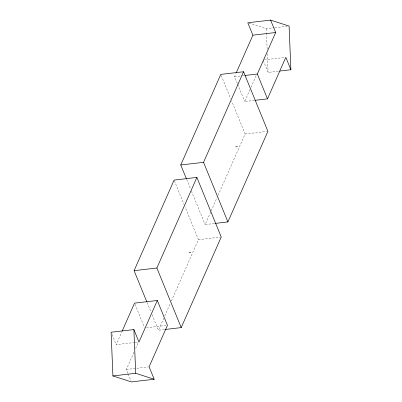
<?xml version="1.0" encoding="UTF-8"?>
<svg xmlns="http://www.w3.org/2000/svg" width="402" height="402" viewBox="0 0 402 402"><rect width="100%" height="100%" fill="white"/><g stroke="black" fill="none" stroke-linecap="round" stroke-linejoin="round"><path stroke-width="0.3" stroke-dasharray="2.01 1.51" d="M134.655 342.499L116.183 344.655L121.957 331.575M237.381 83.621L234.547 76.692L236.054 73.28M127.942 373.433L126.328 369.483L134.117 351.856M135.625 348.444L138.137 342.755M254.546 100.369L244.692 101.52L249.969 89.576M250.974 87.299L256.501 74.792M164.594 329.534L158.438 330.253L163.755 318.213M164.77 315.922L170.342 303.309M171.352 301.018L198.447 239.672L184.97 206.693M214.356 223.497L205.115 224.577L210.944 211.392M211.196 210.819L217.02 197.633M218.035 195.342L245.13 133.997L231.652 101.018M249.004 23.145L266.295 28.718L274.3 27.783M274.918 27.713L287.234 26.276M264.265 59.858L285.204 57.416M263.265 60.566L268.109 72.42L279.194 71.124M234.547 76.692L241.939 75.827M242.552 75.757L244.401 75.541M245.13 133.997L266.682 131.484M198.447 239.672L220.618 237.09M146.514 327.756L166.222 325.454M135.273 342.429L138.966 341.996M126.328 369.483L148.499 366.9M237.617 84.194L244.692 101.52M221.251 75.561L230.708 98.706M186.674 179.448L190.458 188.704M191.402 191.02L205.115 224.577M174.332 180.659L184.026 204.382M147.087 302.485L151.107 312.319M152.056 314.63L158.438 330.253M134.992 304.294L144.429 327.394M112.032 334.499L116.183 344.655M128.173 374.001L130.941 380.769M266.295 28.718L266.451 32.461M266.476 33.09L267.174 49.943M267.33 53.692L268.109 72.42"/><path stroke-width="0.6" d="M146.851 301.902L134.087 270.662L174.096 180.081L196.885 177.423L221.236 237.014L181.222 327.595L165.212 329.464M186.438 178.87L180.764 164.986L220.778 74.405L243.562 71.747L267.913 131.338L227.904 221.919L214.969 223.427M122.208 331.007L134.519 303.138L157.308 300.48L167.453 325.308L149.112 366.825L154.187 379.242L131.404 381.9L112.917 375.94L111.108 332.238L133.891 329.58L138.966 341.996L157.308 300.48M236.306 72.707L252.888 35.175L247.813 22.758L270.596 20.1L289.083 26.06L290.892 69.762L279.807 71.053M181.222 327.595L156.87 268.003L196.885 177.423M227.904 221.919L203.553 162.328L243.562 71.747M255.164 100.299L267.481 98.862L257.335 74.033L275.671 32.517L270.596 20.1M267.481 98.862L285.817 57.345L290.892 69.762M252.888 35.175L275.671 32.517M245.019 75.465L257.335 74.033M235.733 146.83L237.441 146.635M180.764 164.986L203.553 162.328M189.051 252.511L190.764 252.31M134.087 270.662L156.87 268.003M112.917 375.94L135.705 373.282L154.187 379.242M133.891 329.58L135.705 373.282"/></g></svg>
